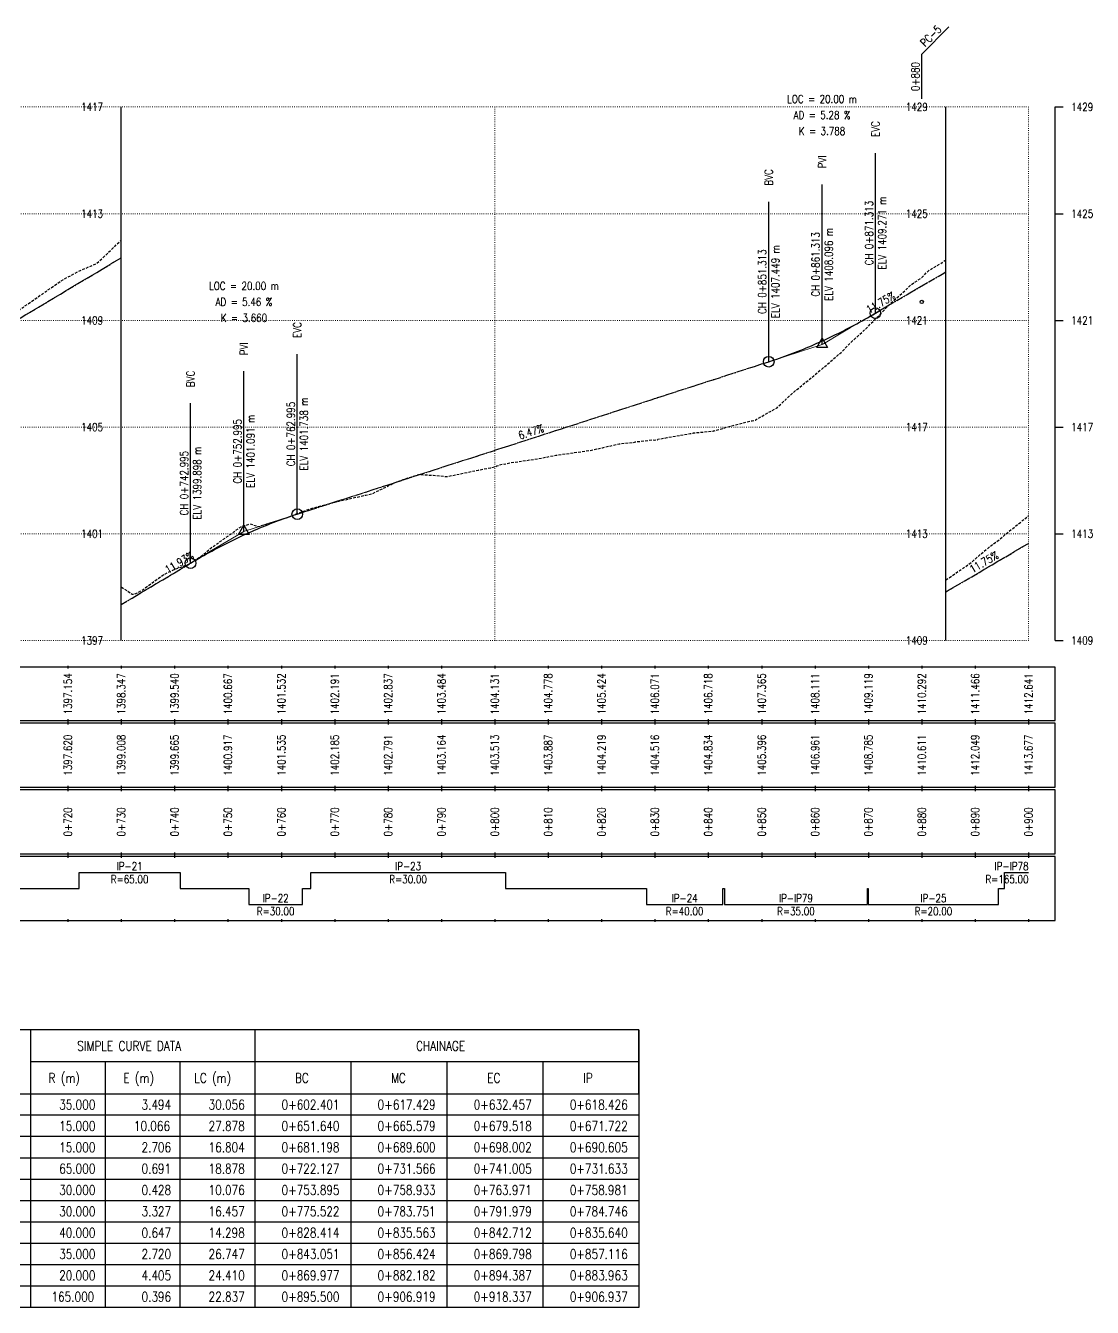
# Model space of a CAD drawing. Extents: x 337736 to 342003, y 3067251 to 3069533.
# Drawn here: x 338888 to 339087.8, y 3067262.7 to 3067503 of the extents above; entities that cross this region are included whole.
import ezdxf
from ezdxf.enums import TextEntityAlignment as Align

# ---------------------------------------------------------------- set-up
doc = ezdxf.new("R2010")
doc.units = 0
doc.header["$MEASUREMENT"] = 0
for name, pattern in [('Center', [2, 1.25, -0.25, 0.25, -0.25]), ('Dashed', [0.75, 0.5, -0.25]), ('Dot', [0.25, 0, -0.25])]:
    doc.linetypes.add(name, pattern=pattern)
for name, color, linetype in [('Chainage_TXT', 7, 'Continuous'), ('DesignRL_TXT', 5, 'Continuous'), ('ExistRL_TXT', 3, 'Continuous'), ('GL', 3, 'Dashed'), ('Grade Text', 7, 'Continuous'), ('HC_Data', 7, 'Continuous'), ('Horizontal Alignment', 7, 'Continuous'), ('Remark', 7, 'Continuous'), ('Scale Line', 1, 'Continuous'), ('TitleBox', 7, 'Continuous'), ('VIP Mark', 7, 'Continuous')]:
    doc.layers.add(name, color=color, linetype=linetype)
for name, color, linetype, lineweight in [('Grids', 9, 'Dot', 13), ('PipeCulvert', 6, 'Continuous', 30), ('Vertical Alignment', 5, 'Center', 30), ('VIP Line', 2, 'Continuous', 5)]:
    doc.layers.add(name, color=color, linetype=linetype, lineweight=lineweight)
doc.styles.get("Standard").update_dxf_attribs({"font": 'simplex.shx'})

msp = doc.modelspace()

# ---------------------------------------------------------------- linework, layer by layer
at = {"layer": 'GL', "flags": 128}
for points in [[(338775.87, 3067395.47), (338776.54, 3067395.65), (338777.57, 3067395.92), (338778.86, 3067396.28), (338782.49, 3067397.24), (338785.23, 3067397.87), (338787.12, 3067398.6), (338790.59, 3067399.95), (338791.92, 3067400.15), (338795.87, 3067401.51), (338796.84, 3067401.81), (338797.23, 3067401.99), (338800.75, 3067403.9), (338802.5, 3067405.03), (338803.1, 3067405.29), (338805.71, 3067407.85), (338808.3, 3067408.68), (338809.21, 3067409.15), (338810.56, 3067410.4), (338815.17, 3067412.1), (338815.79, 3067412.48), (338815.87, 3067412.52), (338816.49, 3067412.89), (338820.86, 3067415.72), (338824.5, 3067417.43), (338826.59, 3067418.17), (338828.46, 3067418.85), (338830.39, 3067419.97), (338832.9, 3067420.61), (338833.89, 3067421.19), (338834.17, 3067421.21), (338835.87, 3067421.75), (338836.3, 3067421.89), (338838.52, 3067422.75), (338840.24, 3067423.19), (338840.46, 3067423.19), (338843.3, 3067424), (338844.36, 3067424.63), (338845.62, 3067424.98), (338848.24, 3067425.73), (338850.41, 3067426.22), (338852.13, 3067426.62), (338853.78, 3067427.34), (338855.87, 3067428.26), (338856.36, 3067428.47), (338858.33, 3067428.84), (338860.28, 3067429.91), (338861.66, 3067430.66), (338863.4, 3067431.63), (338864.77, 3067432.38), (338868.44, 3067434.49), (338868.9, 3067434.77), (338872.58, 3067437.09), (338873.2, 3067437.89), (338875.87, 3067440.64), (338877.59, 3067442.41), (338883.07, 3067447.12), (338886.93, 3067449.81), (338894.48, 3067455.05), (338895.87, 3067455.84), (338897.74, 3067456.88), (338901.28, 3067458.41), (338902.29, 3067459.31), (338905.85, 3067462.78)], [(338905.85, 3067397.78), (338907.91, 3067396.42), (338908.44, 3067396.46), (338909.63, 3067397.04), (338913.64, 3067399.99), (338915.63, 3067400.98), (338915.87, 3067401.06), (338918.72, 3067402.1), (338921.09, 3067403.73), (338922.79, 3067405.13), (338928.55, 3067409.23), (338928.86, 3067409.26), (338929.27, 3067409.31), (338930.01, 3067409.63), (338931.52, 3067409.07), (338933.96, 3067409.83), (338935.35, 3067410.24), (338935.87, 3067410.41), (338936.58, 3067410.64), (338941.17, 3067412.4), (338941.26, 3067412.45), (338941.35, 3067412.48), (338945.12, 3067413.45), (338946.1, 3067413.72), (338951.67, 3067414.99), (338952.2, 3067415.05), (338952.91, 3067415.27), (338955.87, 3067416.69), (338957.19, 3067417.35), (338958.69, 3067417.89), (338961.55, 3067418.84), (338964.31, 3067418.7), (338966.92, 3067418.46), (338971.53, 3067419.42), (338972.82, 3067419.68), (338975.05, 3067420.11), (338975.78, 3067420.27), (338975.87, 3067420.3), (338976.27, 3067420.44), (338977.44, 3067420.88), (338977.66, 3067420.79), (338978.66, 3067421.03), (338984.14, 3067421.82), (338987.28, 3067422.46), (338988.37, 3067422.61), (338993.67, 3067423.35), (338995.87, 3067423.83), (338996.03, 3067423.87), (338999.14, 3067424.59), (338999.21, 3067424.6), (338999.26, 3067424.61), (338999.45, 3067424.63), (339001.83, 3067424.86), (339002.23, 3067424.96), (339005.32, 3067425.32), (339005.8, 3067425.31), (339006.27, 3067425.35), (339006.36, 3067425.36), (339006.44, 3067425.45), (339008.15, 3067425.76), (339012.49, 3067426.53), (339013.01, 3067426.62), (339013.09, 3067426.63), (339013.79, 3067426.7), (339015.87, 3067426.9), (339016.76, 3067426.99), (339016.86, 3067427), (339016.95, 3067427.03), (339019.35, 3067427.71), (339024.07, 3067428.93), (339024.69, 3067429.01), (339024.85, 3067429.16), (339025.7, 3067429.65), (339025.86, 3067429.71), (339026.13, 3067429.89), (339028.75, 3067431.36), (339030.44, 3067432.98), (339032.94, 3067435.18), (339035.63, 3067437.33), (339035.87, 3067437.54), (339037.18, 3067438.66), (339037.43, 3067438.87), (339040.78, 3067441.73), (339042.46, 3067443.47), (339045.37, 3067446.16), (339048.51, 3067449.31), (339049.47, 3067450.38), (339053.15, 3067453.72), (339053.64, 3067454.23), (339055.76, 3067455.68), (339055.87, 3067455.79), (339057.2, 3067457.09), (339059.67, 3067458.55), (339060.37, 3067459.1)], [(339060.37, 3067399.1), (339060.71, 3067399.29), (339062.08, 3067400.24), (339065.22, 3067402.39), (339066.61, 3067403.66), (339069.06, 3067405.69), (339070.38, 3067406.63), (339071.6, 3067407.68), (339074.81, 3067410.26), (339075.87, 3067411.12)]]:
    msp.add_lwpolyline(points, dxfattribs=at)
at = {"layer": 'Grids'}
for p, q in [((338775.87, 3067487.73), (339075.87, 3067487.73)), ((338975.87, 3067387.73), (338975.87, 3067487.73)), ((339075.87, 3067387.73), (339075.87, 3067487.73)), ((339075.87, 3067387.73), (339075.87, 3067487.73)), ((338775.87, 3067467.73), (339075.87, 3067467.73)), ((338775.87, 3067447.73), (339075.87, 3067447.73)), ((338775.87, 3067427.73), (339075.87, 3067427.73)), ((338775.87, 3067407.73), (339075.87, 3067407.73)), ((338775.87, 3067387.73), (339075.87, 3067387.73))]:
    msp.add_line(p, q, dxfattribs=at)
at = {"layer": 'HC_Data'}
for p, q in [((338888.87, 3067314.73), (338888.87, 3067302.73)), ((338930.87, 3067314.73), (338930.87, 3067302.73)), ((339002.87, 3067314.73), (339002.87, 3067302.73)), ((338930.87, 3067308.73), (338888.87, 3067308.73)), ((338902.87, 3067308.73), (338902.87, 3067302.73)), ((338916.87, 3067308.73), (338916.87, 3067302.73)), ((339002.87, 3067308.73), (338930.87, 3067308.73)), ((338948.87, 3067308.73), (338948.87, 3067302.73)), ((338966.87, 3067308.73), (338966.87, 3067302.73)), ((338984.87, 3067308.73), (338984.87, 3067302.73)), ((338888.87, 3067302.73), (338888.87, 3067262.73)), ((338902.87, 3067302.73), (338902.87, 3067262.73)), ((338916.87, 3067302.73), (338916.87, 3067262.73)), ((338930.87, 3067302.73), (338930.87, 3067262.73)), ((338948.87, 3067302.73), (338948.87, 3067262.73)), ((338966.87, 3067302.73), (338966.87, 3067262.73)), ((338984.87, 3067302.73), (338984.87, 3067262.73)), ((339002.87, 3067302.73), (339002.87, 3067262.73)), ((339002.87, 3067298.73), (338770.87, 3067298.73)), ((339002.87, 3067294.73), (338770.87, 3067294.73)), ((339002.87, 3067290.73), (338770.87, 3067290.73)), ((339002.87, 3067286.73), (338770.87, 3067286.73)), ((339002.87, 3067282.73), (338770.87, 3067282.73)), ((339002.87, 3067278.73), (338770.87, 3067278.73)), ((339002.87, 3067274.73), (338770.87, 3067274.73)), ((339002.87, 3067270.73), (338770.87, 3067270.73)), ((339002.87, 3067266.73), (338770.87, 3067266.73)), ((339002.87, 3067262.73), (338770.87, 3067262.73))]:
    msp.add_line(p, q, dxfattribs=at)
msp.add_lwpolyline([(338770.87, 3067314.73), (338770.87, 3067302.73), (339002.87, 3067302.73), (339002.87, 3067314.73), (338770.87, 3067314.73)], dxfattribs=at)
at = {"layer": 'Horizontal Alignment'}
msp.add_lwpolyline([(338873.87, 3067341.23), (338898, 3067341.23), (338898, 3067344.23), (338916.88, 3067344.23), (338916.88, 3067341.23), (338929.76, 3067341.23), (338929.76, 3067338.23), (338939.84, 3067338.23), (338939.84, 3067341.23), (338941.39, 3067341.23), (338941.39, 3067344.23), (338977.85, 3067344.23), (338977.85, 3067341.23), (339004.28, 3067341.23), (339004.28, 3067338.23), (339018.58, 3067338.23), (339018.58, 3067341.23), (339018.92, 3067341.23), (339018.92, 3067338.23), (339045.67, 3067338.23), (339045.67, 3067341.23), (339045.85, 3067341.23), (339045.85, 3067338.23), (339070.26, 3067338.23), (339070.26, 3067341.23), (339071.37, 3067341.23), (339071.37, 3067344.23), (339075.87, 3067344.23)], dxfattribs=at)
at = {"layer": 'PipeCulvert'}
msp.add_circle((339055.87, 3067451.19), 0.3, dxfattribs=at)
at = {"layer": 'Remark'}
for p, q in [((339055.87, 3067497.63), (339060.96, 3067502.73)), ((339055.87, 3067489.23), (339055.87, 3067497.63))]:
    msp.add_line(p, q, dxfattribs=at)
at = {"layer": 'Scale Line'}
for p, q in [((338905.85, 3067387.73), (338905.85, 3067487.73)), ((339060.37, 3067387.73), (339060.37, 3067487.73)), ((339080.87, 3067387.73), (339080.87, 3067487.73)), ((339080.87, 3067487.73), (339082.37, 3067487.73)), ((339080.87, 3067467.73), (339082.37, 3067467.73)), ((339080.87, 3067447.73), (339082.37, 3067447.73)), ((339080.87, 3067427.73), (339082.37, 3067427.73)), ((339080.87, 3067407.73), (339082.37, 3067407.73)), ((339080.87, 3067387.73), (339082.37, 3067387.73))]:
    msp.add_line(p, q, dxfattribs=at)
at = {"layer": 'TitleBox'}
for p, q in [((338895.87, 3067382.98), (338895.87, 3067382.48)), ((338905.87, 3067382.98), (338905.87, 3067382.48)), ((338915.87, 3067382.98), (338915.87, 3067382.48)), ((338925.87, 3067382.98), (338925.87, 3067382.48)), ((338935.87, 3067382.98), (338935.87, 3067382.48)), ((338945.87, 3067382.98), (338945.87, 3067382.48)), ((338955.87, 3067382.98), (338955.87, 3067382.48)), ((338965.87, 3067382.98), (338965.87, 3067382.48)), ((338975.87, 3067382.98), (338975.87, 3067382.48)), ((338985.87, 3067382.98), (338985.87, 3067382.48)), ((338995.87, 3067382.98), (338995.87, 3067382.48)), ((339005.87, 3067382.98), (339005.87, 3067382.48)), ((339015.87, 3067382.98), (339015.87, 3067382.48)), ((339025.87, 3067382.98), (339025.87, 3067382.48)), ((339035.87, 3067382.98), (339035.87, 3067382.48)), ((339045.87, 3067382.98), (339045.87, 3067382.48)), ((339055.87, 3067382.98), (339055.87, 3067382.48)), ((339065.87, 3067382.98), (339065.87, 3067382.48)), ((339075.87, 3067382.98), (339075.87, 3067382.48)), ((339075.87, 3067382.98), (339075.87, 3067382.48)), ((338895.87, 3067372.98), (338895.87, 3067372.48)), ((338895.87, 3067372.48), (338895.87, 3067371.98)), ((338905.87, 3067372.98), (338905.87, 3067372.48)), ((338905.87, 3067372.48), (338905.87, 3067371.98)), ((338915.87, 3067372.98), (338915.87, 3067372.48)), ((338915.87, 3067372.48), (338915.87, 3067371.98)), ((338925.87, 3067372.98), (338925.87, 3067372.48)), ((338925.87, 3067372.48), (338925.87, 3067371.98)), ((338935.87, 3067372.98), (338935.87, 3067372.48)), ((338935.87, 3067372.48), (338935.87, 3067371.98)), ((338945.87, 3067372.98), (338945.87, 3067372.48)), ((338945.87, 3067372.48), (338945.87, 3067371.98)), ((338955.87, 3067372.98), (338955.87, 3067372.48)), ((338955.87, 3067372.48), (338955.87, 3067371.98)), ((338965.87, 3067372.98), (338965.87, 3067372.48)), ((338965.87, 3067372.48), (338965.87, 3067371.98)), ((338975.87, 3067372.98), (338975.87, 3067372.48)), ((338975.87, 3067372.48), (338975.87, 3067371.98)), ((338985.87, 3067372.98), (338985.87, 3067372.48)), ((338985.87, 3067372.48), (338985.87, 3067371.98)), ((338995.87, 3067372.98), (338995.87, 3067372.48)), ((338995.87, 3067372.48), (338995.87, 3067371.98)), ((339005.87, 3067372.98), (339005.87, 3067372.48)), ((339005.87, 3067372.48), (339005.87, 3067371.98)), ((339015.87, 3067372.98), (339015.87, 3067372.48)), ((339015.87, 3067372.48), (339015.87, 3067371.98)), ((339025.87, 3067372.98), (339025.87, 3067372.48)), ((339025.87, 3067372.48), (339025.87, 3067371.98)), ((339035.87, 3067372.98), (339035.87, 3067372.48)), ((339035.87, 3067372.48), (339035.87, 3067371.98)), ((339045.87, 3067372.98), (339045.87, 3067372.48)), ((339045.87, 3067372.48), (339045.87, 3067371.98)), ((339055.87, 3067372.98), (339055.87, 3067372.48)), ((339055.87, 3067372.48), (339055.87, 3067371.98)), ((339065.87, 3067372.98), (339065.87, 3067372.48)), ((339065.87, 3067372.48), (339065.87, 3067371.98)), ((339075.87, 3067372.98), (339075.87, 3067372.48)), ((339075.87, 3067372.98), (339075.87, 3067372.48)), ((339075.87, 3067372.48), (339075.87, 3067371.98)), ((339075.87, 3067372.48), (339075.87, 3067371.98)), ((338895.87, 3067360.48), (338895.87, 3067359.98)), ((338895.87, 3067359.98), (338895.87, 3067359.48)), ((338905.87, 3067360.48), (338905.87, 3067359.98)), ((338905.87, 3067359.98), (338905.87, 3067359.48)), ((338915.87, 3067360.48), (338915.87, 3067359.98)), ((338915.87, 3067359.98), (338915.87, 3067359.48)), ((338925.87, 3067360.48), (338925.87, 3067359.98)), ((338925.87, 3067359.98), (338925.87, 3067359.48)), ((338935.87, 3067360.48), (338935.87, 3067359.98)), ((338935.87, 3067359.98), (338935.87, 3067359.48)), ((338945.87, 3067360.48), (338945.87, 3067359.98)), ((338945.87, 3067359.98), (338945.87, 3067359.48)), ((338955.87, 3067360.48), (338955.87, 3067359.98)), ((338955.87, 3067359.98), (338955.87, 3067359.48)), ((338965.87, 3067360.48), (338965.87, 3067359.98)), ((338965.87, 3067359.98), (338965.87, 3067359.48)), ((338975.87, 3067360.48), (338975.87, 3067359.98)), ((338975.87, 3067359.98), (338975.87, 3067359.48)), ((338985.87, 3067360.48), (338985.87, 3067359.98)), ((338985.87, 3067359.98), (338985.87, 3067359.48)), ((338995.87, 3067360.48), (338995.87, 3067359.98)), ((338995.87, 3067359.98), (338995.87, 3067359.48)), ((339005.87, 3067360.48), (339005.87, 3067359.98)), ((339005.87, 3067359.98), (339005.87, 3067359.48)), ((339015.87, 3067360.48), (339015.87, 3067359.98)), ((339015.87, 3067359.98), (339015.87, 3067359.48)), ((339025.87, 3067360.48), (339025.87, 3067359.98)), ((339025.87, 3067359.98), (339025.87, 3067359.48)), ((339035.87, 3067360.48), (339035.87, 3067359.98)), ((339035.87, 3067359.98), (339035.87, 3067359.48)), ((339045.87, 3067360.48), (339045.87, 3067359.98)), ((339045.87, 3067359.98), (339045.87, 3067359.48)), ((339055.87, 3067360.48), (339055.87, 3067359.98)), ((339055.87, 3067359.98), (339055.87, 3067359.48)), ((339065.87, 3067360.48), (339065.87, 3067359.98)), ((339065.87, 3067359.98), (339065.87, 3067359.48)), ((339075.87, 3067360.48), (339075.87, 3067359.98)), ((339075.87, 3067360.48), (339075.87, 3067359.98)), ((339075.87, 3067359.98), (339075.87, 3067359.48)), ((339075.87, 3067359.98), (339075.87, 3067359.48)), ((338895.87, 3067347.98), (338895.87, 3067347.48)), ((338895.87, 3067347.48), (338895.87, 3067346.98)), ((338905.87, 3067347.98), (338905.87, 3067347.48)), ((338905.87, 3067347.48), (338905.87, 3067346.98)), ((338915.87, 3067347.98), (338915.87, 3067347.48)), ((338915.87, 3067347.48), (338915.87, 3067346.98)), ((338925.87, 3067347.98), (338925.87, 3067347.48)), ((338925.87, 3067347.48), (338925.87, 3067346.98)), ((338935.87, 3067347.98), (338935.87, 3067347.48)), ((338935.87, 3067347.48), (338935.87, 3067346.98)), ((338945.87, 3067347.98), (338945.87, 3067347.48)), ((338945.87, 3067347.48), (338945.87, 3067346.98)), ((338955.87, 3067347.98), (338955.87, 3067347.48)), ((338955.87, 3067347.48), (338955.87, 3067346.98)), ((338965.87, 3067347.98), (338965.87, 3067347.48)), ((338965.87, 3067347.48), (338965.87, 3067346.98)), ((338975.87, 3067347.98), (338975.87, 3067347.48)), ((338975.87, 3067347.48), (338975.87, 3067346.98)), ((338985.87, 3067347.98), (338985.87, 3067347.48)), ((338985.87, 3067347.48), (338985.87, 3067346.98)), ((338995.87, 3067347.98), (338995.87, 3067347.48)), ((338995.87, 3067347.48), (338995.87, 3067346.98)), ((339005.87, 3067347.98), (339005.87, 3067347.48)), ((339005.87, 3067347.48), (339005.87, 3067346.98)), ((339015.87, 3067347.98), (339015.87, 3067347.48)), ((339015.87, 3067347.48), (339015.87, 3067346.98)), ((339025.87, 3067347.98), (339025.87, 3067347.48)), ((339025.87, 3067347.48), (339025.87, 3067346.98)), ((339035.87, 3067347.98), (339035.87, 3067347.48)), ((339035.87, 3067347.48), (339035.87, 3067346.98)), ((339045.87, 3067347.98), (339045.87, 3067347.48)), ((339045.87, 3067347.48), (339045.87, 3067346.98)), ((339055.87, 3067347.98), (339055.87, 3067347.48)), ((339055.87, 3067347.48), (339055.87, 3067346.98)), ((339065.87, 3067347.98), (339065.87, 3067347.48)), ((339065.87, 3067347.48), (339065.87, 3067346.98)), ((339075.87, 3067347.98), (339075.87, 3067347.48)), ((339075.87, 3067347.98), (339075.87, 3067347.48)), ((339075.87, 3067347.48), (339075.87, 3067346.98)), ((339075.87, 3067347.48), (339075.87, 3067346.98)), ((338895.87, 3067335.48), (338895.87, 3067334.98)), ((338905.87, 3067335.48), (338905.87, 3067334.98)), ((338915.87, 3067335.48), (338915.87, 3067334.98)), ((338925.87, 3067335.48), (338925.87, 3067334.98)), ((338935.87, 3067335.48), (338935.87, 3067334.98)), ((338945.87, 3067335.48), (338945.87, 3067334.98)), ((338955.87, 3067335.48), (338955.87, 3067334.98)), ((338965.87, 3067335.48), (338965.87, 3067334.98)), ((338975.87, 3067335.48), (338975.87, 3067334.98)), ((338985.87, 3067335.48), (338985.87, 3067334.98)), ((338995.87, 3067335.48), (338995.87, 3067334.98)), ((339005.87, 3067335.48), (339005.87, 3067334.98)), ((339015.87, 3067335.48), (339015.87, 3067334.98)), ((339025.87, 3067335.48), (339025.87, 3067334.98)), ((339035.87, 3067335.48), (339035.87, 3067334.98)), ((339045.87, 3067335.48), (339045.87, 3067334.98)), ((339055.87, 3067335.48), (339055.87, 3067334.98)), ((339065.87, 3067335.48), (339065.87, 3067334.98)), ((339075.87, 3067335.48), (339075.87, 3067334.98)), ((339075.87, 3067335.48), (339075.87, 3067334.98))]:
    msp.add_line(p, q, dxfattribs=at)
for points in [[(338770.87, 3067372.73), (339080.87, 3067372.73), (339080.87, 3067382.73), (338770.87, 3067382.73)], [(338770.87, 3067360.23), (339080.87, 3067360.23), (339080.87, 3067372.23), (338770.87, 3067372.23)], [(338770.87, 3067347.73), (339080.87, 3067347.73), (339080.87, 3067359.73), (338770.87, 3067359.73)], [(338770.87, 3067335.23), (339080.87, 3067335.23), (339080.87, 3067347.23), (338770.87, 3067347.23)]]:
    msp.add_lwpolyline(points, close=True, dxfattribs=at)
at = {"layer": 'Vertical Alignment'}
for points in [[(338886.93, 3067448.17), (338894.48, 3067452.67), (338895.87, 3067453.51), (338897.74, 3067454.62), (338901.28, 3067456.73), (338902.29, 3067457.34), (338905.85, 3067459.46)], [(338905.85, 3067394.46), (338907.91, 3067395.69), (338908.44, 3067396), (338909.63, 3067396.72), (338913.64, 3067399.11), (338915.63, 3067400.3), (338915.87, 3067400.44), (338918.72, 3067402.14), (338918.86, 3067402.22), (338919.36, 3067402.52), (338919.86, 3067402.81), (338920.36, 3067403.1), (338920.86, 3067403.39), (338921.36, 3067403.67), (338921.86, 3067403.95), (338922.36, 3067404.23), (338922.86, 3067404.5), (338923.36, 3067404.77), (338923.86, 3067405.04), (338924.36, 3067405.3), (338924.86, 3067405.56), (338925.36, 3067405.81), (338925.86, 3067406.06), (338926.36, 3067406.31), (338926.86, 3067406.56), (338927.36, 3067406.8), (338927.86, 3067407.04), (338928.36, 3067407.27), (338928.86, 3067407.51), (338929.36, 3067407.73), (338929.86, 3067407.96), (338930.36, 3067408.18), (338930.86, 3067408.4), (338931.36, 3067408.61), (338931.86, 3067408.82), (338932.36, 3067409.03), (338932.86, 3067409.24), (338933.36, 3067409.44), (338933.86, 3067409.64), (338934.36, 3067409.83), (338934.86, 3067410.02), (338935.36, 3067410.21), (338935.86, 3067410.39), (338936.36, 3067410.57), (338936.86, 3067410.75), (338937.36, 3067410.92), (338937.86, 3067411.09), (338938.36, 3067411.26), (338938.86, 3067411.42), (338938.86, 3067411.42), (338941.17, 3067412.17), (338941.26, 3067412.2), (338941.35, 3067412.23), (338945.12, 3067413.44), (338946.1, 3067413.76), (338951.67, 3067415.56), (338952.2, 3067415.74), (338952.91, 3067415.96), (338955.87, 3067416.92), (338957.19, 3067417.35), (338958.69, 3067417.84), (338961.55, 3067418.76), (338964.31, 3067419.65), (338966.92, 3067420.5), (338971.53, 3067421.99), (338972.82, 3067422.4), (338975.05, 3067423.12), (338975.78, 3067423.36), (338975.87, 3067423.39), (338976.27, 3067423.52), (338977.44, 3067423.9), (338977.66, 3067423.97), (338978.66, 3067424.29), (338984.14, 3067426.06), (338987.28, 3067427.08), (338988.37, 3067427.43), (338993.67, 3067429.15), (338995.87, 3067429.86), (338996.03, 3067429.91), (338999.14, 3067430.91), (338999.21, 3067430.94), (338999.26, 3067430.95), (338999.45, 3067431.01), (339001.83, 3067431.78), (339002.23, 3067431.91), (339005.32, 3067432.91), (339005.8, 3067433.07), (339006.27, 3067433.22), (339006.36, 3067433.25), (339006.44, 3067433.28), (339008.15, 3067433.83), (339012.49, 3067435.23), (339013.01, 3067435.4), (339013.09, 3067435.43), (339013.79, 3067435.65), (339015.87, 3067436.32), (339016.76, 3067436.61), (339016.86, 3067436.64), (339016.95, 3067436.67), (339019.35, 3067437.45), (339024.07, 3067438.98), (339024.69, 3067439.18), (339024.85, 3067439.23), (339025.7, 3067439.5), (339025.86, 3067439.56), (339026.13, 3067439.64), (339027.18, 3067439.98), (339027.68, 3067440.15), (339028.18, 3067440.31), (339028.68, 3067440.48), (339029.18, 3067440.66), (339029.68, 3067440.83), (339030.18, 3067441.01), (339030.68, 3067441.19), (339031.18, 3067441.38), (339031.68, 3067441.57), (339032.18, 3067441.76), (339032.68, 3067441.96), (339033.18, 3067442.16), (339033.68, 3067442.36), (339034.18, 3067442.57), (339034.68, 3067442.78), (339035.18, 3067442.99), (339035.68, 3067443.21), (339036.18, 3067443.43), (339036.68, 3067443.65), (339037.18, 3067443.88), (339037.68, 3067444.11), (339038.18, 3067444.34), (339038.68, 3067444.57), (339039.18, 3067444.81), (339039.68, 3067445.06), (339040.18, 3067445.3), (339040.68, 3067445.55), (339041.18, 3067445.8), (339041.68, 3067446.06), (339042.18, 3067446.32), (339042.68, 3067446.58), (339043.18, 3067446.85), (339043.68, 3067447.11), (339044.18, 3067447.39), (339044.68, 3067447.66), (339045.18, 3067447.94), (339045.68, 3067448.22), (339046.18, 3067448.51), (339046.68, 3067448.8), (339047.18, 3067449.09), (339047.18, 3067449.09), (339048.51, 3067449.87), (339049.47, 3067450.44), (339053.15, 3067452.59), (339053.64, 3067452.88), (339055.76, 3067454.13), (339055.87, 3067454.19), (339057.2, 3067454.97), (339059.67, 3067456.42), (339060.37, 3067456.83)], [(339060.37, 3067396.83), (339060.71, 3067397.04), (339062.08, 3067397.84), (339065.22, 3067399.68), (339066.61, 3067400.5), (339069.06, 3067401.94), (339070.38, 3067402.72), (339071.6, 3067403.43), (339074.81, 3067405.32), (339075.87, 3067405.94)]]:
    msp.add_lwpolyline(points, dxfattribs=at)
at = {"layer": 'VIP Line'}
for points in [[(338886.93, 3067448.17), (338894.48, 3067452.67), (338895.87, 3067453.51), (338897.74, 3067454.62), (338901.28, 3067456.73), (338902.29, 3067457.34), (338905.85, 3067459.46)], [(338905.85, 3067394.46), (338907.91, 3067395.69), (338908.44, 3067396), (338909.63, 3067396.72), (338913.64, 3067399.11), (338915.63, 3067400.3), (338915.87, 3067400.44), (338918.72, 3067402.14), (338921.09, 3067403.55), (338922.79, 3067404.57), (338928.55, 3067408), (338928.86, 3067408.19), (338929.27, 3067408.32), (338930.01, 3067408.56), (338931.52, 3067409.05), (338933.96, 3067409.84), (338935.35, 3067410.29), (338935.87, 3067410.45), (338936.58, 3067410.69), (338941.17, 3067412.17), (338941.26, 3067412.2), (338941.35, 3067412.23), (338945.12, 3067413.44), (338946.1, 3067413.76), (338951.67, 3067415.56), (338952.2, 3067415.74), (338952.91, 3067415.96), (338955.87, 3067416.92), (338957.19, 3067417.35), (338958.69, 3067417.84), (338961.55, 3067418.76), (338964.31, 3067419.65), (338966.92, 3067420.5), (338971.53, 3067421.99), (338972.82, 3067422.4), (338975.05, 3067423.12), (338975.78, 3067423.36), (338975.87, 3067423.39), (338976.27, 3067423.52), (338977.44, 3067423.9), (338977.66, 3067423.97), (338978.66, 3067424.29), (338984.14, 3067426.06), (338987.28, 3067427.08), (338988.37, 3067427.43), (338993.67, 3067429.15), (338995.87, 3067429.86), (338996.03, 3067429.91), (338999.14, 3067430.91), (338999.21, 3067430.94), (338999.26, 3067430.95), (338999.45, 3067431.01), (339001.83, 3067431.78), (339002.23, 3067431.91), (339005.32, 3067432.91), (339005.8, 3067433.07), (339006.27, 3067433.22), (339006.36, 3067433.25), (339006.44, 3067433.28), (339008.15, 3067433.83), (339012.49, 3067435.23), (339013.01, 3067435.4), (339013.09, 3067435.43), (339013.79, 3067435.65), (339015.87, 3067436.32), (339016.76, 3067436.61), (339016.86, 3067436.64), (339016.95, 3067436.67), (339019.35, 3067437.45), (339024.07, 3067438.98), (339024.69, 3067439.18), (339024.85, 3067439.23), (339025.7, 3067439.5), (339025.86, 3067439.56), (339026.13, 3067439.64), (339028.75, 3067440.49), (339030.44, 3067441.04), (339032.94, 3067441.84), (339035.63, 3067442.71), (339035.87, 3067442.79), (339037.18, 3067443.22), (339037.43, 3067443.36), (339040.78, 3067445.33), (339042.46, 3067446.32), (339045.37, 3067448.02), (339048.51, 3067449.87), (339049.47, 3067450.44), (339053.15, 3067452.59), (339053.64, 3067452.88), (339055.76, 3067454.13), (339055.87, 3067454.19), (339057.2, 3067454.97), (339059.67, 3067456.42), (339060.37, 3067456.83)], [(339060.37, 3067396.83), (339060.71, 3067397.04), (339062.08, 3067397.84), (339065.22, 3067399.68), (339066.61, 3067400.5), (339069.06, 3067401.94), (339070.38, 3067402.72), (339071.6, 3067403.43), (339074.81, 3067405.32), (339075.87, 3067405.94)]]:
    msp.add_lwpolyline(points, dxfattribs=at)
at = {"layer": 'VIP Mark'}
for p, q in [((339047.18, 3067449.09), (339047.18, 3067479.09)), ((339037.18, 3067443.22), (339037.18, 3067473.22)), ((339027.18, 3067439.98), (339027.18, 3067469.98)), ((338938.86, 3067411.42), (338938.86, 3067441.42)), ((338928.86, 3067408.19), (338928.86, 3067438.19)), ((338918.86, 3067402.22), (338918.86, 3067432.22))]:
    msp.add_line(p, q, dxfattribs=at)
for points in [[(339036.18, 3067442.64), (339037.18, 3067444.37), (339038.18, 3067442.64), (339036.18, 3067442.64)], [(338927.86, 3067407.61), (338928.86, 3067409.34), (338929.86, 3067407.61), (338927.86, 3067407.61)]]:
    msp.add_lwpolyline(points, dxfattribs=at)
for centre in [(339047.18, 3067449.09), (339027.18, 3067439.98), (338938.86, 3067411.42), (338918.86, 3067402.22)]:
    msp.add_circle(centre, 1, dxfattribs=at)

# ---------------------------------------------------------------- texts
at = {"width": 0.8}
for s, p in [('1417', (338898.35, 3067486.98)), ('1429', (339052.87, 3067486.98)), ('1413', (338898.35, 3067466.98)), ('1425', (339052.87, 3067466.98)), ('1409', (338898.35, 3067446.98)), ('1421', (339052.87, 3067446.98)), ('1405', (338898.35, 3067426.98)), ('1417', (339052.87, 3067426.98)), ('1401', (338898.35, 3067406.98)), ('1413', (339052.87, 3067406.98)), ('1397', (338898.35, 3067386.98)), ('1409', (339052.87, 3067386.98))]:
    msp.add_text(s, height=1.5, dxfattribs=at).set_placement(p)
for s, p in [('1429', (339083.87, 3067487.73)), ('1425', (339083.87, 3067467.73)), ('1421', (339083.87, 3067447.73)), ('1417', (339083.87, 3067427.73)), ('1413', (339083.87, 3067407.73)), ('1409', (339083.87, 3067387.73))]:
    msp.add_text(s, height=1.5, dxfattribs=at).set_placement(p, align=Align.MIDDLE_LEFT)
at = {"layer": 'Chainage_TXT', "width": 0.8}
for s, p in [('0+720', (338895.87, 3067353.73)), ('0+730', (338905.87, 3067353.73)), ('0+740', (338915.87, 3067353.73)), ('0+750', (338925.87, 3067353.73)), ('0+760', (338935.87, 3067353.73)), ('0+770', (338945.87, 3067353.73)), ('0+780', (338955.87, 3067353.73)), ('0+790', (338965.87, 3067353.73)), ('0+800', (338975.87, 3067353.73)), ('0+810', (338985.87, 3067353.73)), ('0+820', (338995.87, 3067353.73)), ('0+830', (339005.87, 3067353.73)), ('0+840', (339015.87, 3067353.73)), ('0+850', (339025.87, 3067353.73)), ('0+860', (339035.87, 3067353.73)), ('0+870', (339045.87, 3067353.73)), ('0+880', (339055.87, 3067353.73)), ('0+890', (339065.87, 3067353.73)), ('0+900', (339075.87, 3067353.73)), ('0+900', (339075.87, 3067353.73))]:
    msp.add_text(s, height=1.5, rotation=90, dxfattribs=at).set_placement(p, align=Align.MIDDLE_CENTER)
at = {"layer": 'DesignRL_TXT', "width": 0.8}
for s, p in [('1397.154', (338895.87, 3067377.73)), ('1398.347', (338905.87, 3067377.73)), ('1399.540', (338915.87, 3067377.73)), ('1400.667', (338925.87, 3067377.73)), ('1401.532', (338935.87, 3067377.73)), ('1402.191', (338945.87, 3067377.73)), ('1402.837', (338955.87, 3067377.73)), ('1403.484', (338965.87, 3067377.73)), ('1404.131', (338975.87, 3067377.73)), ('1404.778', (338985.87, 3067377.73)), ('1405.424', (338995.87, 3067377.73)), ('1406.071', (339005.87, 3067377.73)), ('1406.718', (339015.87, 3067377.73)), ('1407.365', (339025.87, 3067377.73)), ('1408.111', (339035.87, 3067377.73)), ('1409.119', (339045.87, 3067377.73)), ('1410.292', (339055.87, 3067377.73)), ('1411.466', (339065.87, 3067377.73)), ('1412.641', (339075.87, 3067377.73)), ('1412.641', (339075.87, 3067377.73))]:
    msp.add_text(s, height=1.5, rotation=90, dxfattribs=at).set_placement(p, align=Align.MIDDLE_CENTER)
at = {"layer": 'ExistRL_TXT', "width": 0.8}
for s, p in [('1397.620', (338895.87, 3067366.23)), ('1399.008', (338905.87, 3067366.23)), ('1399.665', (338915.87, 3067366.23)), ('1400.917', (338925.87, 3067366.23)), ('1401.535', (338935.87, 3067366.23)), ('1402.185', (338945.87, 3067366.23)), ('1402.791', (338955.87, 3067366.23)), ('1403.164', (338965.87, 3067366.23)), ('1403.513', (338975.87, 3067366.23)), ('1403.887', (338985.87, 3067366.23)), ('1404.219', (338995.87, 3067366.23)), ('1404.516', (339005.87, 3067366.23)), ('1404.834', (339015.87, 3067366.23)), ('1405.396', (339025.87, 3067366.23)), ('1406.961', (339035.87, 3067366.23)), ('1408.785', (339045.87, 3067366.23)), ('1410.611', (339055.87, 3067366.23)), ('1412.049', (339065.87, 3067366.23)), ('1413.677', (339075.87, 3067366.23)), ('1413.677', (339075.87, 3067366.23))]:
    msp.add_text(s, height=1.5, rotation=90, dxfattribs=at).set_placement(p, align=Align.MIDDLE_CENTER)
at = {"layer": 'Grade Text', "width": 0.8}
for s, rotation, p in [('11.75%', 30.429, (339048.77, 3067450.02)), ('6.47%', 17.9196, (338983.02, 3067425.7)), ('11.93%', 30.8189, (338917.36, 3067401.32)), ('11.75%', 30.429, (339068.12, 3067401.39))]:
    msp.add_text(s, height=1.5, rotation=rotation, dxfattribs=at).set_placement(p, align=Align.BOTTOM_CENTER)
at = {"layer": 'HC_Data', "width": 0.8}
for s, p in [('SIMPLE CURVE DATA', (338897.63, 3067310.83)), ('CHAINAGE', (338961.11, 3067310.83)), ('R (m)', (338892.27, 3067304.83)), ('E (m)', (338906.27, 3067304.83)), ('LC (m)', (338919.55, 3067304.83)), ('BC', (338938.43, 3067304.83)), ('MC', (338956.43, 3067304.83)), ('EC', (338974.43, 3067304.83)), ('IP', (338992.43, 3067304.83)), ('35.000', (338894.23, 3067299.83)), ('3.494', (338909.67, 3067299.83)), ('30.056', (338922.23, 3067299.83)), ('0+602.401', (338935.91, 3067299.83)), ('0+617.429', (338953.91, 3067299.83)), ('0+632.457', (338971.91, 3067299.83)), ('0+618.426', (338989.91, 3067299.83)), ('15.000', (338894.23, 3067295.83)), ('10.066', (338908.23, 3067295.83)), ('27.878', (338922.23, 3067295.83)), ('0+651.640', (338935.91, 3067295.83)), ('0+665.579', (338953.91, 3067295.83)), ('0+679.518', (338971.91, 3067295.83)), ('0+671.722', (338989.91, 3067295.83)), ('15.000', (338894.23, 3067291.83)), ('2.706', (338909.67, 3067291.83)), ('16.804', (338922.23, 3067291.83)), ('0+681.198', (338935.91, 3067291.83)), ('0+689.600', (338953.91, 3067291.83)), ('0+698.002', (338971.91, 3067291.83)), ('0+690.605', (338989.91, 3067291.83)), ('65.000', (338894.23, 3067287.83)), ('0.691', (338909.67, 3067287.83)), ('18.878', (338922.23, 3067287.83)), ('0+722.127', (338935.91, 3067287.83)), ('0+731.566', (338953.91, 3067287.83)), ('0+741.005', (338971.91, 3067287.83)), ('0+731.633', (338989.91, 3067287.83)), ('30.000', (338894.23, 3067283.83)), ('0.428', (338909.67, 3067283.83)), ('10.076', (338922.23, 3067283.83)), ('0+753.895', (338935.91, 3067283.83)), ('0+758.933', (338953.91, 3067283.83)), ('0+763.971', (338971.91, 3067283.83)), ('0+758.981', (338989.91, 3067283.83)), ('30.000', (338894.23, 3067279.83)), ('3.327', (338909.67, 3067279.83)), ('16.457', (338922.23, 3067279.83)), ('0+775.522', (338935.91, 3067279.83)), ('0+783.751', (338953.91, 3067279.83)), ('0+791.979', (338971.91, 3067279.83)), ('0+784.746', (338989.91, 3067279.83)), ('40.000', (338894.23, 3067275.83)), ('0.647', (338909.67, 3067275.83)), ('14.298', (338922.23, 3067275.83)), ('0+828.414', (338935.91, 3067275.83)), ('0+835.563', (338953.91, 3067275.83)), ('0+842.712', (338971.91, 3067275.83)), ('0+835.640', (338989.91, 3067275.83)), ('35.000', (338894.23, 3067271.83)), ('2.720', (338909.67, 3067271.83)), ('26.747', (338922.23, 3067271.83)), ('0+843.051', (338935.91, 3067271.83)), ('0+856.424', (338953.91, 3067271.83)), ('0+869.798', (338971.91, 3067271.83)), ('0+857.116', (338989.91, 3067271.83)), ('20.000', (338894.23, 3067267.83)), ('4.405', (338909.67, 3067267.83)), ('24.410', (338922.23, 3067267.83)), ('0+869.977', (338935.91, 3067267.83)), ('0+882.182', (338953.91, 3067267.83)), ('0+894.387', (338971.91, 3067267.83)), ('0+883.963', (338989.91, 3067267.83)), ('165.000', (338892.79, 3067263.83)), ('0.396', (338909.67, 3067263.83)), ('22.837', (338922.23, 3067263.83)), ('0+895.500', (338935.91, 3067263.83)), ('0+906.919', (338953.91, 3067263.83)), ('0+918.337', (338971.91, 3067263.83)), ('0+906.937', (338989.91, 3067263.83))]:
    msp.add_text(s, height=1.8, dxfattribs=at).set_placement(p)
at = {"layer": 'Horizontal Alignment', "width": 0.8}
for s, p in [('IP-21', (338907.44, 3067344.23)), ('IP-23', (338959.62, 3067344.23)), ('IP-22', (338934.8, 3067338.23)), ('IP-24', (339011.43, 3067338.23)), ('IP-IP79', (339032.29, 3067338.23)), ('IP-25', (339058.05, 3067338.23))]:
    msp.add_text(s, height=1.5, dxfattribs=at).set_placement(p, align=Align.BOTTOM_CENTER)
msp.add_text('IP-IP78', height=1.5, dxfattribs=at).set_placement((339075.87, 3067344.23), align=Align.BOTTOM_RIGHT)
for s, p in [('R=65.00', (338907.44, 3067343.73)), ('R=30.00', (338959.62, 3067343.73)), ('R=30.00', (338934.8, 3067337.73)), ('R=40.00', (339011.43, 3067337.73)), ('R=35.00', (339032.29, 3067337.73)), ('R=20.00', (339058.05, 3067337.73))]:
    msp.add_text(s, height=1.5, dxfattribs=at).set_placement(p, align=Align.TOP_CENTER)
msp.add_text('R=165.00', height=1.5, dxfattribs=at).set_placement((339075.87, 3067343.73), align=Align.TOP_RIGHT)
at = {"layer": 'Remark', "width": 0.8}
for s, rotation, p in [('PC-5', 45, (339058.42, 3067500.18)), ('0+880', 90, (339055.87, 3067493.43))]:
    msp.add_text(s, height=1.5, rotation=rotation, dxfattribs=at).set_placement(p, align=Align.BOTTOM_CENTER)
at = {"layer": 'VIP Mark', "width": 0.8}
for s, p in [('LOC = 20.00 m', (339037.18, 3067489.22)), ('AD = 5.28 %', (339037.18, 3067486.22)), ('K = 3.788', (339037.18, 3067483.22)), ('LOC = 20.00 m', (338928.86, 3067454.19)), ('AD = 5.46 %', (338928.86, 3067451.19)), ('K = 3.660', (338928.86, 3067448.19))]:
    msp.add_text(s, height=1.5, dxfattribs=at).set_placement(p, align=Align.MIDDLE_CENTER)
for s, p in [('EVC', (339047.18, 3067482.09)), ('PVI', (339037.18, 3067476.22)), ('BVC', (339027.18, 3067472.98)), ('EVC', (338938.86, 3067444.42)), ('PVI', (338928.86, 3067441.19)), ('BVC', (338918.86, 3067435.22))]:
    msp.add_text(s, height=1.5, rotation=90, dxfattribs=at).set_placement(p, align=Align.MIDDLE_LEFT)
for s, p in [('CH 0+871.313', (339047.18, 3067464.09)), ('CH 0+861.313', (339037.18, 3067458.22)), ('CH 0+851.313', (339027.18, 3067454.98)), ('CH 0+762.995', (338938.86, 3067426.42)), ('CH 0+752.995', (338928.86, 3067423.19)), ('CH 0+742.995', (338918.86, 3067417.22))]:
    msp.add_text(s, height=1.5, rotation=90, dxfattribs=at).set_placement(p, align=Align.BOTTOM_CENTER)
for s, p in [('ELV 1409.271 m', (339047.68, 3067464.09)), ('ELV 1408.096 m', (339037.68, 3067458.22)), ('ELV 1407.449 m', (339027.68, 3067454.98)), ('ELV 1401.738 m', (338939.36, 3067426.42)), ('ELV 1401.091 m', (338929.36, 3067423.19)), ('ELV 1399.898 m', (338919.36, 3067417.22))]:
    msp.add_text(s, height=1.5, rotation=90, dxfattribs=at).set_placement(p, align=Align.TOP_CENTER)

doc.saveas('drawing.dxf')
